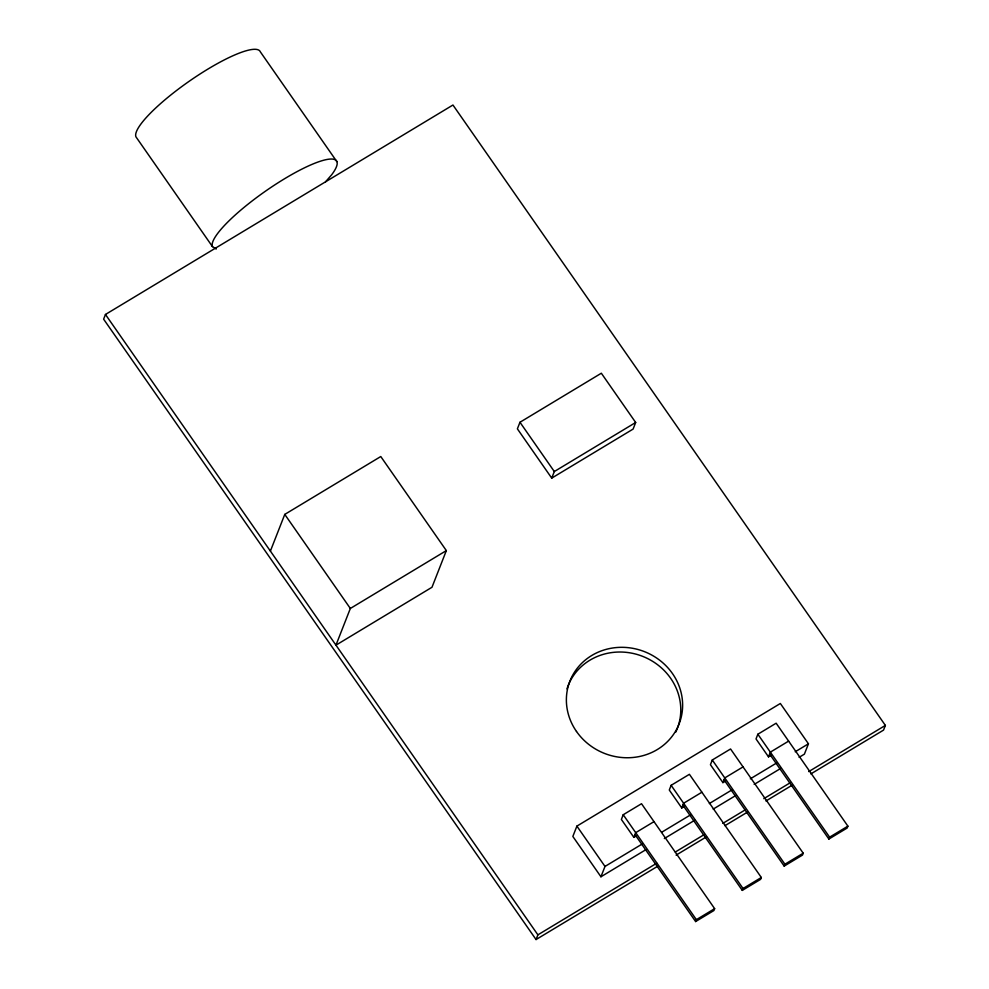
<?xml version="1.0" encoding="UTF-8"?>
<svg xmlns="http://www.w3.org/2000/svg" width="989" height="989" viewBox="0 0 989 989"><rect width="100%" height="100%" fill="white"/><g stroke="black" fill="none" stroke-linecap="round" stroke-linejoin="round"><path stroke-width="1.48" d="M810.869 773.905L883.536 730.105L885.378 725.407L452.95 105.019L105.464 314.465L103.622 319.163L536.05 939.55L657.611 866.29M270.393 551.083L284.77 514.404L380.777 456.535L446.348 550.601L431.983 587.268L335.963 645.149L350.341 608.47L446.348 550.601M519.967 422.266L517.383 428.843L551.726 478.12L633.108 429.078L635.68 422.488L601.337 373.224L519.967 422.266L554.31 471.543L551.726 478.12M799.112 757.327L804.391 754.15L808.446 743.802L780.346 703.488L576.896 826.124L572.841 836.459L600.941 876.773L645.854 849.699M536.05 939.55L537.892 934.852L656.807 863.174M634.975 834.543L695.626 921.55L713.91 910.535L714.651 908.656L641.515 803.723L623.218 814.738L621.376 819.448L633.862 837.362L636.483 835.792M600.941 876.773L604.996 866.438L641.985 844.136M633.862 837.362L635.704 832.664L654.001 821.636M682.867 805.133L742.294 890.384L760.59 879.369L761.32 877.49L689.407 774.313L671.123 785.328L669.281 790.038L681.767 807.951L684.376 806.381M681.767 807.951L683.609 803.253L701.893 792.226M724.022 779.802L784.19 866.104L802.475 855.089L803.216 853.21L730.562 748.982L712.278 759.997L710.436 764.707L722.922 782.62L725.53 781.05M722.922 782.62L724.764 777.923L743.048 766.895M769.603 754.026L828.869 839.043L847.153 828.028L847.894 826.149L776.142 723.206L757.858 734.234L756.016 738.931L768.502 756.845L771.111 755.275M695.626 921.55L696.367 919.671L714.651 908.656M768.502 756.845L770.344 752.147L788.629 741.12M742.294 890.384L743.036 888.505L761.32 877.49M784.19 866.104L784.92 864.225L803.216 853.21M828.869 839.043L829.61 837.164L847.894 826.149M325.542 181.815L331.698 174.744A75.399 15.873 -34.9 0 0 284.597 178.725A75.399 15.873 -34.9 0 0 212.462 246.607L135.963 136.865A75.399 15.873 -34.9 0 1 191.792 79.466A75.399 15.873 -34.9 0 1 260.354 51.861L336.853 161.603M554.31 471.543L635.68 422.488M661.802 832.194L690.866 814.676M709.36 803.525L731.823 789.988M750.317 778.838L776.736 762.915M795.23 751.764L808.446 743.802M664.348 838.548L694.735 820.24M713.23 809.089L735.692 795.552M754.187 784.401L780.618 768.478M675.302 852.024L704.366 834.506M722.86 823.355L745.323 809.818M763.817 798.667L790.248 782.744M808.742 771.593L885.378 725.407M676.105 855.139L706.492 836.818M724.986 825.667L747.449 812.13M765.943 800.991L792.374 785.056M212.462 246.607L216.22 249.018M757.858 734.234L829.61 837.164M712.278 759.997L784.92 864.225M671.123 785.328L743.036 888.505M623.218 814.738L696.367 919.671M576.896 826.124L604.996 866.438M284.77 514.404L350.341 608.47M105.464 314.465L537.892 934.852M566.969 688.9A58.648 54.679 21.4 0 1 642.937 656.461A58.648 54.679 21.4 0 1 675.685 732.231M576.488 731.464A58.648 54.679 21.4 0 0 676.896 728.794A58.648 54.679 21.4 0 0 620.115 647.338A58.648 54.679 21.4 0 0 576.488 731.464"/></g></svg>
